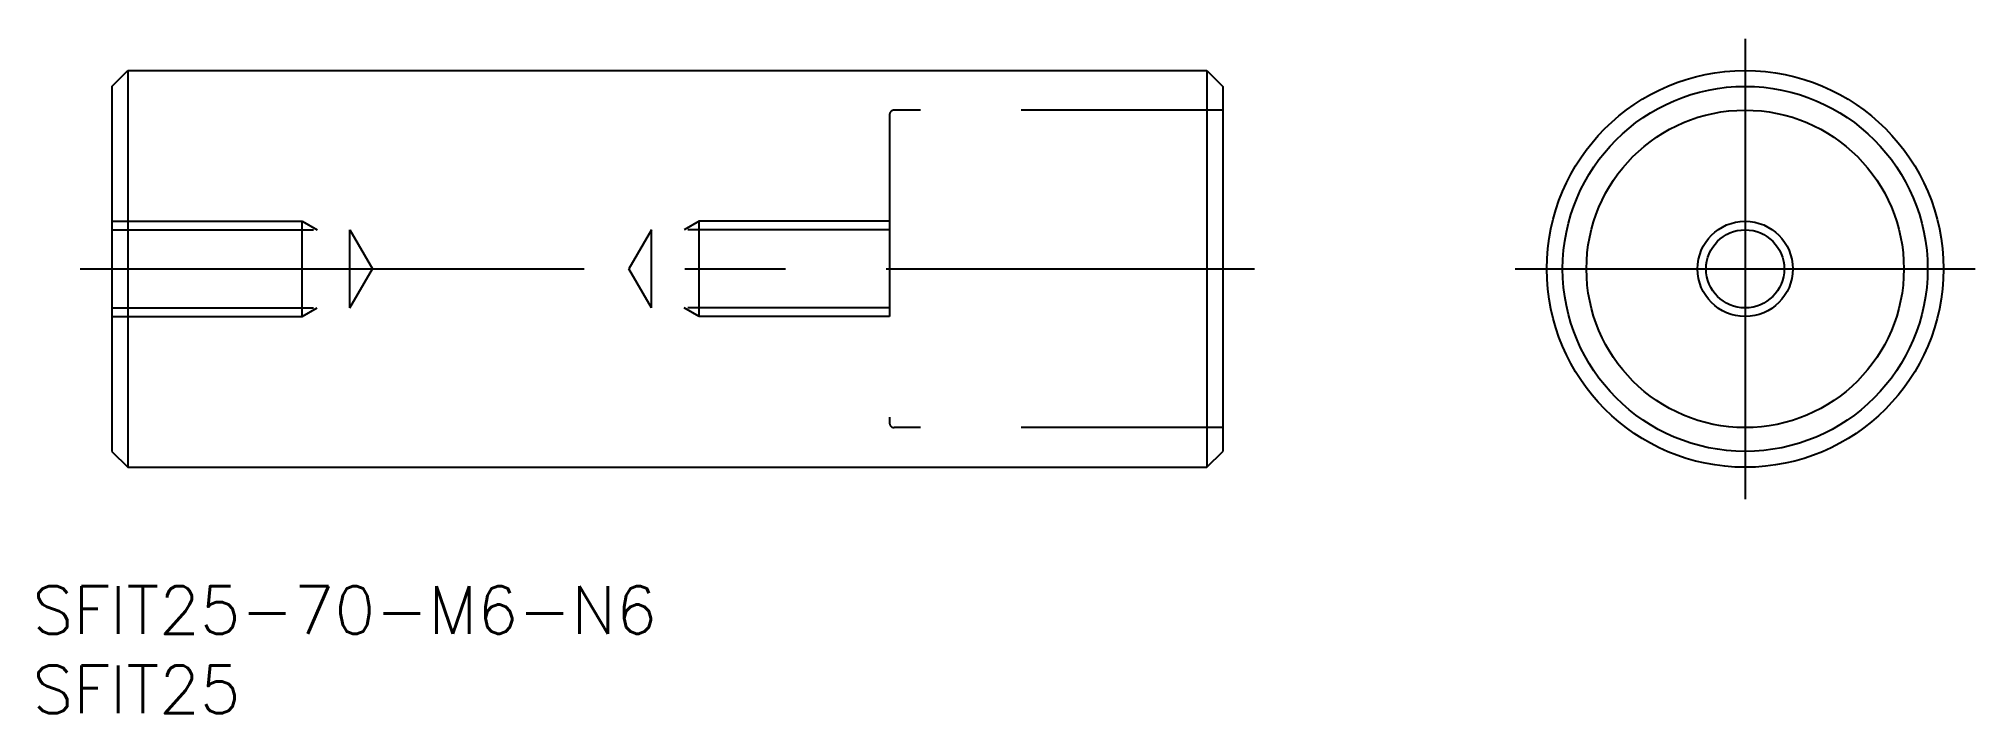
# Model space of a CAD drawing. Extents: x -108 to 14, y -28 to 14.
import ezdxf

# ---------------------------------------------------------------- set-up
doc = ezdxf.new("R2010")
doc.units = 0
doc.linetypes.add('CENTER', pattern=[50.8, 31.75, -6.35, 6.35, -6.35])
doc.linetypes.add('DASHED', pattern=[19.05, 12.7, -6.35])
doc.layers.get('0').update_dxf_attribs({"linetype": 'CONTINUOUS'})
doc.layers.add('CENTER', color=1, linetype='CONTINUOUS')
doc.styles.get("Standard").update_dxf_attribs({"font": 'txt.shx', "height": 3, "bigfont": 'bigfont.shx'})

# ---------------------------------------------------------------- blocks, each defined once
blk = doc.blocks.new('*U2')
at = {"color": 7, "linetype": 'CONTINUOUS'}
blk.add_text('SFIT25', height=3, dxfattribs=at).set_placement((-107.92, -28))
blk = doc.blocks.new('*U3')
at = {"color": 7, "linetype": 'CONTINUOUS'}
blk.add_text('SFIT25-70-M6-N6', height=3, dxfattribs=at).set_placement((-107.92, -23))

msp = doc.modelspace()

# ---------------------------------------------------------------- linework, layer by layer
at = {"color": 7, "linetype": 'CONTINUOUS'}
for p, q in [((-102.92, 11.5), (-101.92, 12.5)), ((-101.92, 12.5), (-101.92, -12.5)), ((-101.92, 12.5), (-33.92, 12.5)), ((-33.92, 12.5), (-33.92, -12.5)), ((-33.92, 12.5), (-32.92, 11.5)), ((-102.92, 11.5), (-102.92, -11.5)), ((-32.92, 11.5), (-32.92, -11.5)), ((-102.92, -11.5), (-101.92, -12.5)), ((-33.92, -12.5), (-32.92, -11.5)), ((-101.92, -12.5), (-33.92, -12.5))]:
    msp.add_line(p, q, dxfattribs=at)
at = {"color": 3, "linetype": 'DASHED'}
for p, q in [((-32.92, 10), (-53.62, 10)), ((-53.92, 9.7), (-53.92, -9.7)), ((-102.92, 3), (-90.92, 3)), ((-102.92, 2.46), (-87.92, 2.46)), ((-90.92, -3), (-90.92, 3)), ((-90.92, 3), (-89.98, 2.46)), ((-87.92, 2.46), (-86.5, 0)), ((-87.92, -2.46), (-87.92, 2.46)), ((-68.92, 2.46), (-70.34, 0)), ((-53.92, 2.46), (-68.92, 2.46)), ((-68.92, -2.46), (-68.92, 2.46)), ((-65.92, 3), (-66.85, 2.46)), ((-53.92, 3), (-65.92, 3)), ((-65.92, -3), (-65.92, 3)), ((-87.92, -2.46), (-86.5, 0)), ((-68.92, -2.46), (-70.34, 0)), ((-102.92, -2.46), (-87.92, -2.46)), ((-102.92, -3), (-90.92, -3)), ((-90.92, -3), (-89.98, -2.46)), ((-53.92, -2.46), (-68.92, -2.46)), ((-65.92, -3), (-66.85, -2.46)), ((-53.92, -3), (-65.92, -3)), ((-32.92, -10), (-53.62, -10))]:
    msp.add_line(p, q, dxfattribs=at)
at = {"color": 7, "linetype": 'CONTINUOUS'}
for radius in [12.5, 11.5, 10, 2.46]:
    msp.add_circle((0, 0), radius, dxfattribs=at)
at = {"color": 3, "linetype": 'CONTINUOUS'}
msp.add_circle((0, 0), 3, dxfattribs=at)
at = {"color": 3, "linetype": 'DASHED'}
for centre, start, end in [((-53.62, 9.7), 90, 180), ((-53.62, -9.7), 180, 270)]:
    msp.add_arc(centre, 0.3, start, end, dxfattribs=at)
at = {"layer": 'CENTER', "color": 1, "linetype": 'CENTER'}
for p, q in [((0, 14.5), (0, -14.5)), ((-104.92, 0), (-30.92, 0)), ((-14.5, 0), (14.5, 0))]:
    msp.add_line(p, q, dxfattribs=at)

# ---------------------------------------------------------------- block references
at = {"color": 7, "linetype": 'CONTINUOUS'}
for name in ['*U3', '*U2']:
    msp.add_blockref(name, (0, 0), dxfattribs=at)

doc.saveas('drawing.dxf')
